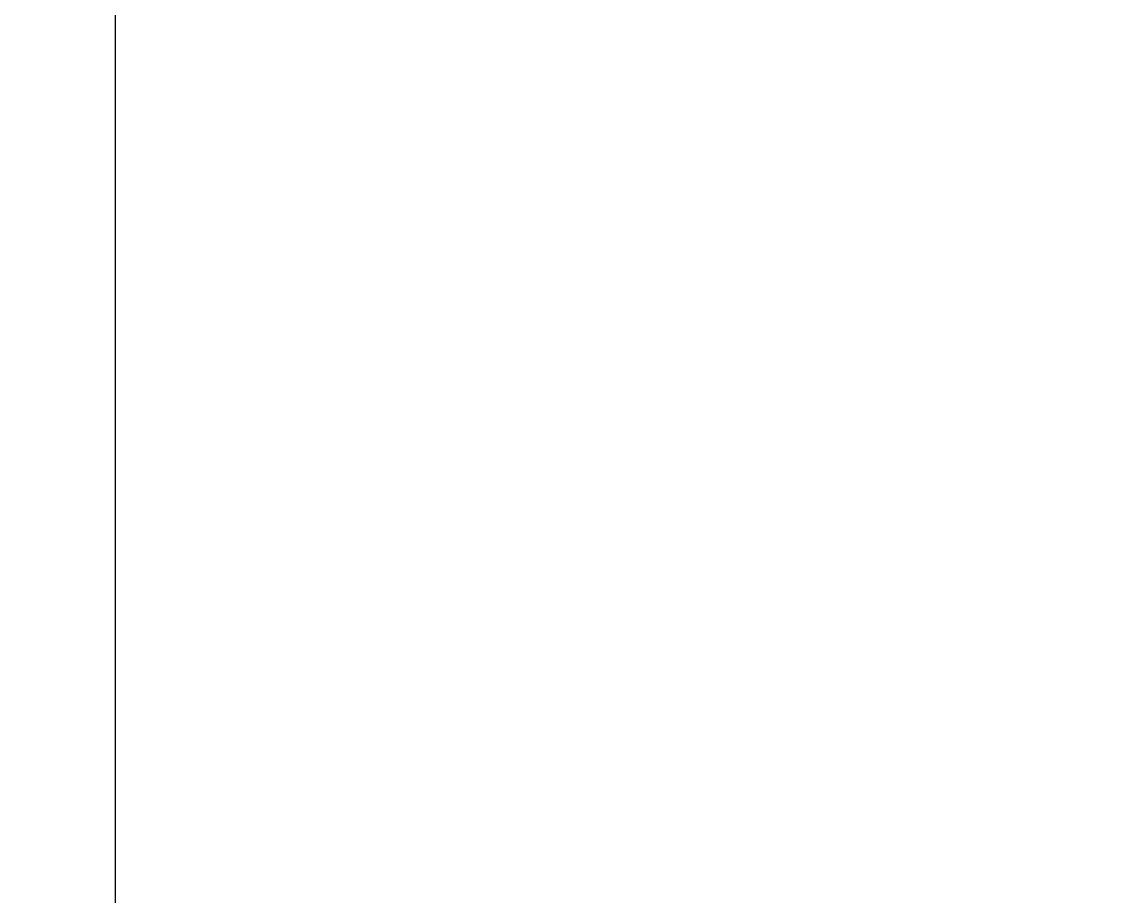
# Model space of a CAD drawing. Header units: millimetres. Extents: x -7720 to 6073, y -7402 to 5433.
# Drawn here: x -4080 to -2404, y -1737 to -409 of the extents above; entities that cross this region are included whole.
import ezdxf

# ---------------------------------------------------------------- set-up
doc = ezdxf.new("R2010")
doc.units = ezdxf.units.MM
doc.layers.add('DIKOM_РАЗМЕР_ЗОНА', color=7, linetype='Continuous')
doc.layers.add('DIKOM_РАЗМЕР_ОБЪЕКТА', color=7, linetype='Continuous')
doc.styles.add('style1', font='arial.ttf', dxfattribs={"width": 0.8})
doc.dimstyles.new('1-50', dxfattribs={"dimtxt": 300, "dimasz": 200, "dimexe": 100, "dimexo": 0, "dimgap": 100, "dimtad": 1, "dimtxsty": 'style1', "dimcen": 200, "dimclrd": 7, "dimclre": 7, "dimclrt": 7, "dimadec": 1, "dimazin": 2, "dimtfac": 1, "dimtmove": 0, "dimatfit": 2, "dimfxl": 0, "dimlwd": 25, "dimlwe": 18, "dimarcsym": 0})

# ---------------------------------------------------------------- blocks, each defined once
blk = doc.blocks.new('*D0')
at = {"layer": 'Defpoints', "color": 0, "transparency": 16777216}
for p in [(-1165, 3934.1), (-6387.8, -4153.4), (1392.5, -4153.4)]:
    blk.add_point(p, dxfattribs=at)
at = {"layer": 'DIKOM_РАЗМЕР_ОБЪЕКТА', "color": 7, "lineweight": 18, "transparency": 16777216}
for p, q in [((-1165, 3934.1), (-6487.8, 3934.1)), ((1392.5, -4153.4), (-6487.8, -4153.4))]:
    blk.add_line(p, q, dxfattribs=at)
at = {"layer": 'DIKOM_РАЗМЕР_ОБЪЕКТА', "color": 7, "lineweight": 25, "transparency": 16777216}
blk.add_line((-6387.8, 3734.1), (-6387.8, -3953.4), dxfattribs=at)
at = {"layer": 'DIKOM_РАЗМЕР_ОБЪЕКТА', "color": 7, "transparency": 16777216}
for points in [[(-6421.2, 3734.1), (-6354.5, 3734.1), (-6387.8, 3934.1)], [(-6421.2, -3953.4), (-6354.5, -3953.4), (-6387.8, -4153.4)]]:
    blk.add_solid(points, dxfattribs=at)
at = {"layer": 'DIKOM_РАЗМЕР_ОБЪЕКТА', "color": 7, "transparency": 16777216, "insert": (-6641, -109.6), "char_height": 300, "attachment_point": 5, "rotation": 90, "style": 'style1'}
blk.add_mtext('8100', dxfattribs=at)
blk = doc.blocks.new('*D1')
at = {"layer": 'Defpoints', "color": 0, "transparency": 16777216}
for p in [(-3938.7, 77.3), (4572.7, -275.2), (4572.7, -6577.9)]:
    blk.add_point(p, dxfattribs=at)
at = {"layer": 'DIKOM_РАЗМЕР_ОБЪЕКТА', "color": 7, "lineweight": 18, "transparency": 16777216}
for p, q in [((-3938.7, 77.3), (-3938.7, -6677.9)), ((4572.7, -275.2), (4572.7, -6677.9))]:
    blk.add_line(p, q, dxfattribs=at)
at = {"layer": 'DIKOM_РАЗМЕР_ОБЪЕКТА', "color": 7, "lineweight": 25, "transparency": 16777216}
blk.add_line((-3738.7, -6577.9), (4372.7, -6577.9), dxfattribs=at)
at = {"layer": 'DIKOM_РАЗМЕР_ОБЪЕКТА', "color": 7, "transparency": 16777216}
for points in [[(-3738.7, -6544.6), (-3738.7, -6611.2), (-3938.7, -6577.9)], [(4372.7, -6544.6), (4372.7, -6611.2), (4572.7, -6577.9)]]:
    blk.add_solid(points, dxfattribs=at)
at = {"layer": 'DIKOM_РАЗМЕР_ОБЪЕКТА', "color": 7, "transparency": 16777216, "insert": (317, -6324.7), "char_height": 300, "attachment_point": 5, "style": 'style1'}
blk.add_mtext('8500', dxfattribs=at)
blk = doc.blocks.new('*D2')
at = {"layer": 'Defpoints', "color": 0, "transparency": 16777216}
for p in [(-2365.2, 5433), (-7269.6, -6016.1), (1801, -6016.1)]:
    blk.add_point(p, dxfattribs=at)
at = {"layer": 'DIKOM_РАЗМЕР_ЗОНА', "color": 7, "lineweight": 18, "transparency": 16777216}
for p, q in [((-2365.2, 5433), (-7369.6, 5433)), ((1801, -6016.1), (-7369.6, -6016.1))]:
    blk.add_line(p, q, dxfattribs=at)
at = {"layer": 'DIKOM_РАЗМЕР_ЗОНА', "color": 7, "lineweight": 25, "transparency": 16777216}
blk.add_line((-7269.6, 5233), (-7269.6, -5816.1), dxfattribs=at)
at = {"layer": 'DIKOM_РАЗМЕР_ЗОНА', "color": 7, "transparency": 16777216}
for points in [[(-7302.9, 5233), (-7236.2, 5233), (-7269.6, 5433)], [(-7302.9, -5816.1), (-7236.2, -5816.1), (-7269.6, -6016.1)]]:
    blk.add_solid(points, dxfattribs=at)
at = {"layer": 'DIKOM_РАЗМЕР_ЗОНА', "color": 7, "transparency": 16777216, "insert": (-7522.7, -291.5), "char_height": 300, "attachment_point": 5, "rotation": 90, "style": 'style1'}
blk.add_mtext('11500', dxfattribs=at)
blk = doc.blocks.new('*D3')
at = {"layer": 'Defpoints', "color": 0, "transparency": 16777216}
for p in [(-5938.7, -432.4), (6072.7, -1006.9), (6072.7, -7302.4)]:
    blk.add_point(p, dxfattribs=at)
at = {"layer": 'DIKOM_РАЗМЕР_ЗОНА', "color": 7, "lineweight": 18, "transparency": 16777216}
for p, q in [((-5938.7, -432.4), (-5938.7, -7402.4)), ((6072.7, -1006.9), (6072.7, -7402.4))]:
    blk.add_line(p, q, dxfattribs=at)
at = {"layer": 'DIKOM_РАЗМЕР_ЗОНА', "color": 7, "lineweight": 25, "transparency": 16777216}
blk.add_line((-5738.7, -7302.4), (5872.7, -7302.4), dxfattribs=at)
at = {"layer": 'DIKOM_РАЗМЕР_ЗОНА', "color": 7, "transparency": 16777216}
for points in [[(-5738.7, -7269.1), (-5738.7, -7335.8), (-5938.7, -7302.4)], [(5872.7, -7269.1), (5872.7, -7335.8), (6072.7, -7302.4)]]:
    blk.add_solid(points, dxfattribs=at)
at = {"layer": 'DIKOM_РАЗМЕР_ЗОНА', "color": 7, "transparency": 16777216, "insert": (67, -7049.3), "char_height": 300, "attachment_point": 5, "style": 'style1'}
blk.add_mtext('12000', dxfattribs=at)

msp = doc.modelspace()

# ---------------------------------------------------------------- dimensions: what is measured, and where the dimension line sits
at = {"layer": 'DIKOM_РАЗМЕР_ЗОНА'}
dim = msp.add_linear_dim(base=(-7269.562, -6016.09), p1=(-2365.162, 5433.022), p2=(1800.959, -6016.09), angle=90, text='11500', dimstyle='1-50', dxfattribs=at)
dim.commit()
dim.dimension.update_dxf_attribs({"geometry": '*D2', "text_midpoint": (-7269.562, -291.534), "dimtype": 160})
dim = msp.add_linear_dim(base=(6072.676, -7302.437), p1=(-5938.714, -432.437), p2=(6072.676, -1006.937), text='12000', dimstyle='1-50', dxfattribs=at)
dim.commit()
dim.dimension.update_dxf_attribs({"geometry": '*D3', "text_midpoint": (66.981, -7302.437), "dimtype": 160})
at = {"layer": 'DIKOM_РАЗМЕР_ОБЪЕКТА'}
dim = msp.add_linear_dim(base=(-6387.822, -4153.364), p1=(-1165.044, 3934.068), p2=(1392.523, -4153.364), angle=90, text='8100', dimstyle='1-50', dxfattribs=at)
dim.commit()
dim.dimension.update_dxf_attribs({"geometry": '*D0', "text_midpoint": (-6387.822, -109.648), "dimtype": 160})
dim = msp.add_linear_dim(base=(4572.676, -6577.897), p1=(-3938.714, 77.288), p2=(4572.676, -275.211), text='8500', dimstyle='1-50', dxfattribs=at)
dim.commit()
dim.dimension.update_dxf_attribs({"geometry": '*D1', "text_midpoint": (316.981, -6577.897), "dimtype": 160})

doc.saveas('drawing.dxf')
